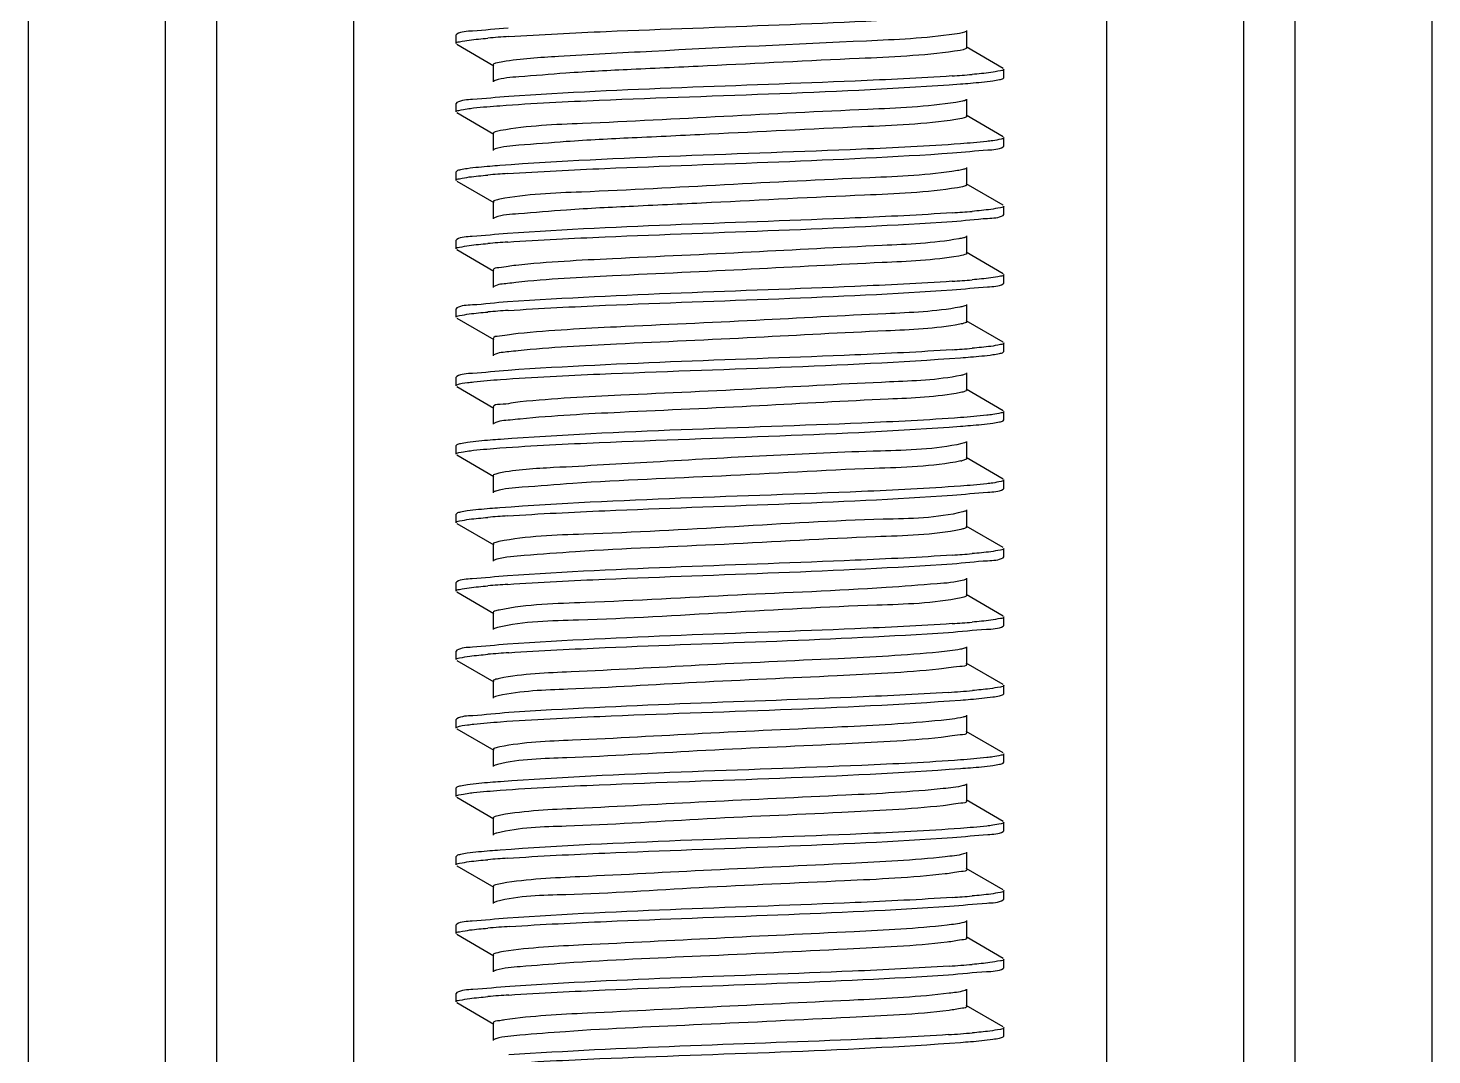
# Model space of a CAD drawing. Extents: x 27938 to 1507990, y 110129 to 923079.
# Drawn here: x 526204 to 526692.2, y 379747.9 to 380105.1 of the extents above; entities that cross this region are included whole.
import ezdxf

# ---------------------------------------------------------------- set-up
doc = ezdxf.new("R2010")
doc.units = 0
doc.header["$LTSCALE"] = 1000
doc.header["$MEASUREMENT"] = 0

msp = doc.modelspace()

# ---------------------------------------------------------------- linework, layer by layer
at = {"linetype": 'Continuous'}
for p, q in [((526204.03, 383675.04), (526204.03, 378934.02)), ((526251.66, 383675.04), (526251.66, 378934.02)), ((526269.52, 383675.04), (526269.52, 378934.02)), ((526317.14, 383675.04), (526317.14, 378934.02)), ((526579.08, 383675.04), (526579.08, 378934.02)), ((526626.71, 383675.04), (526626.71, 378934.02)), ((526644.57, 383675.04), (526644.57, 378934.02)), ((526692.19, 383675.04), (526692.19, 378934.02)), ((526353.09, 380102.95), (526352.86, 380102.69)), ((526530.47, 380098.22), (526530.47, 380104.17)), ((526352.86, 380099.71), (526352.86, 380102.69)), ((526352.86, 380099.71), (526352.86, 380102.69)), ((526353.09, 380099.45), (526366.01, 380091.97)), ((526543.14, 380091.04), (526530.21, 380098.52)), ((526365.75, 380092.27), (526365.75, 380086.32)), ((526543.36, 380087.8), (526543.36, 380090.78)), ((526543.36, 380087.8), (526543.36, 380090.78)), ((526543.14, 380087.54), (526543.36, 380087.8)), ((526353.09, 380079.13), (526352.86, 380078.87)), ((526352.86, 380075.9), (526352.86, 380078.87)), ((526352.86, 380075.9), (526352.86, 380078.87)), ((526530.47, 380074.41), (526530.47, 380080.36)), ((526353.09, 380075.64), (526366.01, 380068.15)), ((526543.14, 380067.23), (526530.21, 380074.71)), ((526365.75, 380068.46), (526365.75, 380062.5)), ((526543.14, 380063.73), (526543.36, 380063.99)), ((526543.36, 380063.99), (526543.36, 380066.97)), ((526543.36, 380063.99), (526543.36, 380066.97)), ((526366.45, 380063), (526366.01, 380062.8)), ((526353.09, 380055.32), (526352.86, 380055.06)), ((526352.86, 380052.08), (526352.86, 380055.06)), ((526352.86, 380052.08), (526352.86, 380055.06)), ((526530.47, 380050.6), (526530.47, 380056.55)), ((526353.09, 380051.82), (526366.01, 380044.34)), ((526543.14, 380043.42), (526530.21, 380050.9)), ((526365.75, 380044.64), (526365.75, 380038.69)), ((526543.14, 380039.92), (526543.36, 380040.18)), ((526543.36, 380040.18), (526543.36, 380043.15)), ((526543.36, 380040.18), (526543.36, 380043.15)), ((526366.41, 380039.17), (526366.01, 380038.99)), ((526353.09, 380031.51), (526352.86, 380031.25)), ((526352.86, 380028.27), (526352.86, 380031.25)), ((526352.86, 380028.27), (526352.86, 380031.25)), ((526530.47, 380026.78), (526530.47, 380032.74)), ((526353.09, 380028.01), (526366.01, 380020.53)), ((526543.14, 380019.6), (526530.21, 380027.08)), ((526365.75, 380020.83), (526365.75, 380014.88)), ((526543.14, 380016.1), (526543.36, 380016.37)), ((526543.36, 380016.37), (526543.36, 380019.34)), ((526543.36, 380016.37), (526543.36, 380019.34)), ((526353.09, 380007.7), (526352.86, 380007.44)), ((526352.86, 380004.46), (526352.86, 380007.44)), ((526352.86, 380004.46), (526352.86, 380007.44)), ((526530.47, 380002.97), (526530.47, 380008.92)), ((526353.09, 380004.2), (526366.01, 379996.72)), ((526543.14, 379995.79), (526530.21, 380003.27)), ((526365.75, 379997.02), (526365.75, 379991.06)), ((526543.36, 379992.55), (526543.36, 379995.53)), ((526543.36, 379992.55), (526543.36, 379995.53)), ((526543.14, 379992.29), (526543.36, 379992.55)), ((526353.09, 379983.88), (526352.86, 379983.62)), ((526352.86, 379980.65), (526352.86, 379983.62)), ((526352.86, 379980.65), (526352.86, 379983.62)), ((526530.47, 379979.16), (526530.47, 379985.11)), ((526353.09, 379980.39), (526366.01, 379972.9)), ((526543.14, 379971.98), (526530.21, 379979.46)), ((526365.75, 379973.2), (526365.75, 379967.25)), ((526543.36, 379968.74), (526543.36, 379971.72)), ((526543.36, 379968.74), (526543.36, 379971.72)), ((526543.14, 379968.48), (526543.36, 379968.74)), ((526530.47, 379955.34), (526530.47, 379961.3)), ((526353.09, 379960.07), (526352.86, 379959.81)), ((526352.86, 379956.83), (526352.86, 379959.81)), ((526352.86, 379956.83), (526352.86, 379959.81)), ((526353.09, 379956.57), (526366.01, 379949.09)), ((526543.14, 379948.16), (526530.21, 379955.65)), ((526365.75, 379949.39), (526365.75, 379943.44)), ((526543.36, 379944.93), (526543.36, 379947.9)), ((526543.36, 379944.93), (526543.36, 379947.9)), ((526543.14, 379944.67), (526543.36, 379944.93)), ((526530.47, 379931.53), (526530.47, 379937.49)), ((526353.09, 379936.26), (526352.86, 379936)), ((526352.86, 379933.02), (526352.86, 379936)), ((526352.86, 379933.02), (526352.86, 379936)), ((526353.09, 379932.76), (526366.01, 379925.28)), ((526529.1, 379930.84), (526528.43, 379930.68)), ((526543.14, 379924.35), (526530.21, 379931.83)), ((526365.75, 379925.58), (526365.75, 379919.63)), ((526543.36, 379921.11), (526543.36, 379924.09)), ((526543.36, 379921.11), (526543.36, 379924.09)), ((526543.14, 379920.85), (526543.36, 379921.11)), ((526353.09, 379912.45), (526352.86, 379912.18)), ((526530.47, 379907.72), (526530.47, 379913.67)), ((526352.86, 379909.21), (526352.86, 379912.18)), ((526352.86, 379909.21), (526352.86, 379912.18)), ((526353.09, 379908.95), (526366.01, 379901.46)), ((526543.14, 379900.54), (526530.21, 379908.02)), ((526529.38, 379907.1), (526528.47, 379906.88)), ((526365.75, 379901.77), (526365.75, 379895.81)), ((526543.36, 379897.3), (526543.36, 379900.28)), ((526543.36, 379897.3), (526543.36, 379900.28)), ((526543.14, 379897.04), (526543.36, 379897.3)), ((526353.09, 379888.63), (526352.86, 379888.37)), ((526352.86, 379885.39), (526352.86, 379888.37)), ((526352.86, 379885.39), (526352.86, 379888.37)), ((526530.47, 379883.91), (526530.47, 379889.86)), ((526353.09, 379885.13), (526366.01, 379877.65)), ((526543.14, 379876.73), (526530.21, 379884.21)), ((526365.75, 379877.95), (526365.75, 379872)), ((526543.14, 379873.23), (526543.36, 379873.49)), ((526543.36, 379873.49), (526543.36, 379876.47)), ((526543.36, 379873.49), (526543.36, 379876.47)), ((526353.09, 379864.82), (526352.86, 379864.56)), ((526352.86, 379861.58), (526352.86, 379864.56)), ((526352.86, 379861.58), (526352.86, 379864.56)), ((526530.47, 379860.09), (526530.47, 379866.05)), ((526353.09, 379861.32), (526366.01, 379853.84)), ((526543.14, 379852.91), (526530.21, 379860.4)), ((526365.75, 379854.14), (526365.75, 379848.19)), ((526543.14, 379849.41), (526543.36, 379849.68)), ((526543.36, 379849.68), (526543.36, 379852.65)), ((526543.36, 379849.68), (526543.36, 379852.65)), ((526353.09, 379841.01), (526352.86, 379840.75)), ((526352.86, 379837.77), (526352.86, 379840.75)), ((526352.86, 379837.77), (526352.86, 379840.75)), ((526530.47, 379836.28), (526530.47, 379842.23)), ((526353.09, 379837.51), (526366.01, 379830.03)), ((526543.14, 379829.1), (526530.21, 379836.58)), ((526365.75, 379830.33), (526365.75, 379824.37)), ((526543.14, 379825.6), (526543.36, 379825.86)), ((526543.36, 379825.86), (526543.36, 379828.84)), ((526543.36, 379825.86), (526543.36, 379828.84)), ((526353.09, 379817.19), (526352.86, 379816.93)), ((526352.86, 379813.96), (526352.86, 379816.93)), ((526352.86, 379813.96), (526352.86, 379816.93)), ((526530.47, 379812.47), (526530.47, 379818.42)), ((526353.09, 379813.7), (526366.01, 379806.21)), ((526543.14, 379805.29), (526530.21, 379812.77)), ((526365.75, 379806.51), (526365.75, 379800.56)), ((526543.36, 379802.05), (526543.36, 379805.03)), ((526543.36, 379802.05), (526543.36, 379805.03)), ((526543.14, 379801.79), (526543.36, 379802.05)), ((526353.09, 379793.38), (526352.86, 379793.12)), ((526352.86, 379790.14), (526352.86, 379793.12)), ((526352.86, 379790.14), (526352.86, 379793.12)), ((526530.47, 379788.66), (526530.47, 379794.61)), ((526353.09, 379789.88), (526366.01, 379782.4)), ((526543.14, 379781.47), (526530.21, 379788.96)), ((526365.75, 379782.7), (526365.75, 379776.75)), ((526543.36, 379778.24), (526543.36, 379781.21)), ((526543.36, 379778.24), (526543.36, 379781.21)), ((526543.14, 379777.98), (526543.36, 379778.24)), ((526353.09, 379769.57), (526352.86, 379769.31)), ((526352.86, 379766.33), (526352.86, 379769.31)), ((526352.86, 379766.33), (526352.86, 379769.31)), ((526353.09, 379766.07), (526366.01, 379758.59)), ((526530.47, 379764.84), (526530.47, 379770.8)), ((526543.14, 379757.66), (526530.21, 379765.14)), ((526365.75, 379758.89), (526365.75, 379752.94)), ((526543.36, 379754.42), (526543.36, 379757.4)), ((526543.36, 379754.42), (526543.36, 379757.4)), ((526543.14, 379754.16), (526543.36, 379754.42))]:
    msp.add_line(p, q, dxfattribs=at)
for centre, radius, start, end in [((526398.62, 379688.36), 414.65, 93.7954, 94.806), ((526497.97, 380497.56), 410.07, 273.829, 274.8033), ((526398.08, 379647.46), 407.91, 93.8436, 94.8035), ((526498.16, 380447.65), 407.77, 273.8442, 274.8035), ((526398.15, 379622.77), 408.78, 93.8362, 94.8047), ((526498.04, 380425.28), 409.22, 273.8345, 274.8034), ((526398.33, 379596.78), 410.97, 93.8204, 94.8056), ((526497.98, 380402.24), 409.99, 273.8294, 274.8033), ((526524.58, 379973.07), 18.96, 281.4996, 282.8069), ((526398.08, 379528.4), 407.9, 93.8437, 94.8034), ((526498.16, 380328.53), 407.71, 273.8446, 274.8036), ((526398.15, 379503.75), 408.74, 93.8366, 94.8046), ((526498.04, 380306.18), 409.19, 273.8348, 274.8034), ((526398.77, 379472.12), 416.58, 93.7887, 94.801), ((526496.29, 380304.49), 431.38, 273.6947, 274.7994), ((526398.08, 379409.34), 407.89, 93.8438, 94.8034), ((526498.16, 380209.41), 407.66, 273.845, 274.8036), ((526399.21, 379371.26), 422.21, 93.753, 94.8001), ((526496.69, 380204.22), 426.34, 273.7263, 274.8), ((526398.78, 379352.87), 416.76, 93.7875, 94.801), ((526496.3, 380185.28), 431.22, 273.6957, 274.7994)]:
    msp.add_arc(centre, radius, start, end, dxfattribs=at)
for points, knots in [([(526371.17, 380102.1), (526382.46, 380102.86), (526433.86, 380105.33), (526485.32, 380106.53), (526525.36, 380109.25)], [0, 0, 0, 0, 0.21997, 1, 1, 1, 1]), ([(526370.95, 380105.06), (526366.82, 380104.78), (526361.02, 380103.98), (526354.7, 380103.87), (526353.09, 380102.95)], [0, 0, 0, 0, 0.690434, 1, 1, 1, 1]), ([(526526.19, 380102.95), (526516.05, 380101.48), (526480.89, 380099.89), (526434.97, 380097.76), (526392.83, 380095.42), (526375.48, 380094.4), (526369.09, 380093.35)], [0, 0, 0, 0, 0.195214, 0.66949, 0.876579, 1, 1, 1, 1]), ([(526530.21, 380103.87), (526530.04, 380103.77), (526528.73, 380103.3), (526527.36, 380103.12), (526526.19, 380102.95)], [0, 0, 0, 0, 0.145106, 1, 1, 1, 1]), ([(526352.86, 380099.71), (526352.86, 380100.14), (526355.15, 380100.43), (526356.31, 380100.74), (526357.47, 380100.89)], [0, 0, 0, 0, 0.271456, 1, 1, 1, 1]), ([(526530.47, 380098.22), (526530.47, 380098.09), (526528.97, 380097.1), (526527.55, 380097.19), (526526.19, 380096.99)], [0, 0, 0, 0, 0.090621, 1, 1, 1, 1]), ([(526369.09, 380093.35), (526368.25, 380093.21), (526367.34, 380093), (526365.75, 380092.6), (526365.75, 380092.27)], [0, 0, 0, 0, 0.718866, 1, 1, 1, 1]), ([(526526.19, 380096.99), (526515.2, 380095.41), (526486.49, 380094.23), (526449.02, 380092.31), (526415.05, 380090.7), (526393.11, 380089.65), (526377.44, 380088.25), (526369.11, 380087.72), (526366.5, 380086.82)], [0, 0, 0, 0, 0.2081, 0.537452, 0.703534, 0.845734, 0.94828, 1, 1, 1, 1]), ([(526525.36, 380088.41), (526514.12, 380087.65), (526462.72, 380085.17), (526411.27, 380083.97), (526371.17, 380081.26)], [0, 0, 0, 0, 0.218927, 1, 1, 1, 1]), ([(526543.36, 380090.78), (526543.36, 380090.35), (526541.07, 380090.06), (526539.91, 380089.75), (526538.76, 380089.6)], [0, 0, 0, 0, 0.27149, 1, 1, 1, 1]), ([(526366.5, 380086.82), (526366.4, 380086.79), (526366.24, 380086.73), (526366.08, 380086.66), (526366.01, 380086.62)], [0, 0, 0, 0, 0.55363, 1, 1, 1, 1]), ([(526368.13, 380078.07), (526379.62, 380078.91), (526433, 380081.52), (526486.45, 380082.56), (526528.25, 380085.64)], [0, 0, 0, 0, 0.21564, 1, 1, 1, 1]), ([(526528.25, 380085.64), (526529.41, 380085.72), (526533.17, 380086.02), (526536.92, 380086.36), (526539.51, 380086.72)], [0, 0, 0, 0, 0.30751, 1, 1, 1, 1]), ([(526539.51, 380086.72), (526540.3, 380086.83), (526541.51, 380087.05), (526542.75, 380087.32), (526543.14, 380087.54)], [0, 0, 0, 0, 0.642991, 1, 1, 1, 1]), ([(526371.17, 380081.26), (526366.98, 380080.98), (526361.12, 380080.17), (526354.72, 380080.07), (526353.09, 380079.13)], [0, 0, 0, 0, 0.690663, 1, 1, 1, 1]), ([(526526.7, 380079.21), (526516.56, 380077.65), (526489.55, 380076.52), (526446.25, 380074.37), (526403.75, 380072.02), (526377.71, 380071.14), (526368.35, 380069.41)], [0, 0, 0, 0, 0.194105, 0.509785, 0.82001, 1, 1, 1, 1]), ([(526530.21, 380080.06), (526529.83, 380079.84), (526528.64, 380079.55), (526527.46, 380079.33), (526526.7, 380079.21)], [0, 0, 0, 0, 0.36416, 1, 1, 1, 1]), ([(526352.86, 380075.9), (526352.86, 380076.27), (526354.78, 380076.59), (526355.79, 380076.85), (526356.77, 380076.99)], [0, 0, 0, 0, 0.274278, 1, 1, 1, 1]), ([(526356.77, 380076.99), (526357.49, 380077.09), (526361.27, 380077.55), (526365.06, 380077.85), (526368.13, 380078.07)], [0, 0, 0, 0, 0.191483, 1, 1, 1, 1]), ([(526530.48, 380074.41), (526530.48, 380074.04), (526528.66, 380073.65), (526527.65, 380073.4), (526526.7, 380073.26)], [0, 0, 0, 0, 0.278319, 1, 1, 1, 1]), ([(526368.35, 380069.41), (526367.69, 380069.29), (526366.95, 380069.12), (526365.75, 380068.73), (526365.75, 380068.46)], [0, 0, 0, 0, 0.712667, 1, 1, 1, 1]), ([(526526.7, 380073.26), (526515.88, 380071.59), (526487.19, 380070.49), (526449.68, 380068.52), (526415.42, 380066.91), (526393.25, 380065.85), (526377.45, 380064.42), (526369.05, 380063.92), (526366.45, 380063)], [0, 0, 0, 0, 0.204575, 0.534732, 0.702004, 0.845303, 0.948449, 1, 1, 1, 1]), ([(526528.25, 380064.8), (526516.79, 380063.96), (526463.41, 380061.36), (526409.96, 380060.3), (526368.13, 380057.24)], [0, 0, 0, 0, 0.215051, 1, 1, 1, 1]), ([(526525.49, 380061.63), (526529.58, 380061.91), (526535.3, 380062.7), (526541.54, 380062.82), (526543.14, 380063.73)], [0, 0, 0, 0, 0.690176, 1, 1, 1, 1]), ([(526539.51, 380065.89), (526538.8, 380065.78), (526535.05, 380065.33), (526531.29, 380065.03), (526528.25, 380064.8)], [0, 0, 0, 0, 0.191313, 1, 1, 1, 1]), ([(526543.36, 380066.97), (526543.36, 380066.6), (526541.47, 380066.28), (526540.48, 380066.02), (526539.51, 380065.89)], [0, 0, 0, 0, 0.274533, 1, 1, 1, 1]), ([(526370.74, 380054.44), (526382.02, 380055.21), (526433.61, 380057.7), (526485.26, 380058.89), (526525.49, 380061.63)], [0, 0, 0, 0, 0.219067, 1, 1, 1, 1]), ([(526356.77, 380056.15), (526355.97, 380056.04), (526354.74, 380055.82), (526353.48, 380055.55), (526353.09, 380055.32)], [0, 0, 0, 0, 0.643579, 1, 1, 1, 1]), ([(526368.13, 380057.24), (526366.96, 380057.15), (526363.17, 380056.85), (526359.38, 380056.52), (526356.77, 380056.15)], [0, 0, 0, 0, 0.307323, 1, 1, 1, 1]), ([(526527.18, 380055.47), (526517.14, 380053.82), (526490.03, 380052.78), (526446.45, 380050.57), (526403.61, 380048.15), (526377.37, 380047.37), (526368.06, 380045.54)], [0, 0, 0, 0, 0.1914, 0.508904, 0.82143, 1, 1, 1, 1]), ([(526530.21, 380056.25), (526529.88, 380056.05), (526528.85, 380055.78), (526527.83, 380055.58), (526527.18, 380055.47)], [0, 0, 0, 0, 0.370146, 1, 1, 1, 1]), ([(526352.86, 380052.08), (526352.86, 380052.52), (526355.14, 380052.8), (526356.29, 380053.11), (526357.43, 380053.26)], [0, 0, 0, 0, 0.271597, 1, 1, 1, 1]), ([(526527.18, 380049.52), (526516.53, 380047.77), (526487.88, 380046.76), (526450.35, 380044.73), (526415.82, 380043.11), (526393.41, 380042.06), (526377.48, 380040.59), (526369, 380040.11), (526366.41, 380039.17)], [0, 0, 0, 0, 0.200932, 0.531835, 0.700309, 0.844745, 0.948548, 1, 1, 1, 1]), ([(526530.47, 380050.6), (526530.47, 380050.27), (526528.91, 380049.87), (526528.01, 380049.66), (526527.18, 380049.52)], [0, 0, 0, 0, 0.281673, 1, 1, 1, 1]), ([(526368.06, 380045.54), (526367.47, 380045.43), (526366.8, 380045.27), (526365.75, 380044.89), (526365.75, 380044.64)], [0, 0, 0, 0, 0.709469, 1, 1, 1, 1]), ([(526525.49, 380040.8), (526514.21, 380040.03), (526462.62, 380037.54), (526410.97, 380036.35), (526370.74, 380033.61)], [0, 0, 0, 0, 0.219037, 1, 1, 1, 1]), ([(526525.41, 380037.81), (526529.51, 380038.09), (526535.26, 380038.89), (526541.54, 380039), (526543.14, 380039.92)], [0, 0, 0, 0, 0.690266, 1, 1, 1, 1]), ([(526543.36, 380043.15), (526543.36, 380042.72), (526541.09, 380042.44), (526539.94, 380042.13), (526538.8, 380041.98)], [0, 0, 0, 0, 0.27161, 1, 1, 1, 1]), ([(526370.8, 380030.64), (526382.08, 380031.4), (526433.62, 380033.89), (526485.22, 380035.08), (526525.41, 380037.81)], [0, 0, 0, 0, 0.219143, 1, 1, 1, 1]), ([(526370.74, 380033.61), (526366.65, 380033.33), (526360.92, 380032.54), (526354.68, 380032.42), (526353.09, 380031.51)], [0, 0, 0, 0, 0.690196, 1, 1, 1, 1]), ([(526527.63, 380031.74), (526518.88, 380030.19), (526494.7, 380029.23), (526454.61, 380026.99), (526412.11, 380025.09), (526384.82, 380023.7), (526373.68, 380022.51)], [0, 0, 0, 0, 0.172879, 0.468878, 0.781995, 1, 1, 1, 1]), ([(526530.21, 380032.44), (526529.92, 380032.27), (526529.05, 380032.01), (526528.18, 380031.83), (526527.63, 380031.74)], [0, 0, 0, 0, 0.376739, 1, 1, 1, 1]), ([(526352.86, 380028.27), (526352.86, 380028.7), (526355.13, 380028.99), (526356.28, 380029.3), (526357.42, 380029.45)], [0, 0, 0, 0, 0.271633, 1, 1, 1, 1]), ([(526527.63, 380025.78), (526518.88, 380024.24), (526494.7, 380023.28), (526454.61, 380021.04), (526412.11, 380019.14), (526384.82, 380017.75), (526373.68, 380016.55)], [0, 0, 0, 0, 0.172879, 0.468878, 0.781995, 1, 1, 1, 1]), ([(526530.47, 380026.78), (526530.47, 380026.49), (526529.15, 380026.1), (526528.35, 380025.91), (526527.63, 380025.78)], [0, 0, 0, 0, 0.285344, 1, 1, 1, 1]), ([(526373.68, 380022.51), (526371.7, 380022.29), (526369.81, 380021.71), (526365.75, 380021.56), (526365.75, 380020.83)], [0, 0, 0, 0, 0.733223, 1, 1, 1, 1]), ([(526373.68, 380016.55), (526372.72, 380016.45), (526370.18, 380016.07), (526367.42, 380016), (526366.01, 380015.18)], [0, 0, 0, 0, 0.372684, 1, 1, 1, 1]), ([(526525.41, 380016.98), (526514.13, 380016.21), (526462.59, 380013.73), (526410.99, 380012.54), (526370.8, 380009.8)], [0, 0, 0, 0, 0.219178, 1, 1, 1, 1]), ([(526525.36, 380014), (526529.48, 380014.28), (526535.24, 380015.08), (526541.53, 380015.18), (526543.14, 380016.1)], [0, 0, 0, 0, 0.690313, 1, 1, 1, 1]), ([(526543.36, 380019.34), (526543.36, 380018.91), (526541.08, 380018.62), (526539.92, 380018.31), (526538.77, 380018.16)], [0, 0, 0, 0, 0.271534, 1, 1, 1, 1]), ([(526370.94, 380006.83), (526382.23, 380007.6), (526433.7, 380010.08), (526485.23, 380011.27), (526525.36, 380014)], [0, 0, 0, 0, 0.219437, 1, 1, 1, 1]), ([(526352.86, 380004.46), (526352.86, 380004.89), (526355.13, 380005.18), (526356.28, 380005.49), (526357.43, 380005.64)], [0, 0, 0, 0, 0.271588, 1, 1, 1, 1]), ([(526370.8, 380009.8), (526366.7, 380009.52), (526360.95, 380008.72), (526354.69, 380008.61), (526353.09, 380007.7)], [0, 0, 0, 0, 0.690275, 1, 1, 1, 1]), ([(526528.05, 380008), (526519.59, 380006.39), (526495.79, 380005.52), (526456.06, 380003.22), (526413.39, 380001.35), (526385.79, 379999.94), (526374.4, 379998.77)], [0, 0, 0, 0, 0.167774, 0.461831, 0.776883, 1, 1, 1, 1]), ([(526530.21, 380008.62), (526529.96, 380008.48), (526529.23, 380008.25), (526528.5, 380008.09), (526528.05, 380008)], [0, 0, 0, 0, 0.384134, 1, 1, 1, 1]), ([(526528.05, 380002.05), (526519.59, 380000.43), (526495.79, 379999.57), (526456.06, 379997.27), (526413.39, 379995.4), (526385.79, 379993.99), (526374.4, 379992.82)], [0, 0, 0, 0, 0.167774, 0.461831, 0.776883, 1, 1, 1, 1]), ([(526530.47, 380002.97), (526530.47, 380002.72), (526529.36, 380002.33), (526528.66, 380002.17), (526528.05, 380002.05)], [0, 0, 0, 0, 0.289775, 1, 1, 1, 1]), ([(526374.4, 379998.77), (526372.24, 379998.55), (526370.2, 379997.9), (526365.75, 379997.8), (526365.75, 379997.02)], [0, 0, 0, 0, 0.734072, 1, 1, 1, 1]), ([(526543.36, 379995.53), (526543.36, 379995.1), (526541.07, 379994.81), (526539.92, 379994.5), (526538.76, 379994.35)], [0, 0, 0, 0, 0.271494, 1, 1, 1, 1]), ([(526374.4, 379992.82), (526373.34, 379992.71), (526370.57, 379992.3), (526367.55, 379992.26), (526366.01, 379991.37)], [0, 0, 0, 0, 0.374658, 1, 1, 1, 1]), ([(526525.36, 379993.16), (526514.1, 379992.39), (526462.62, 379989.92), (526411.09, 379988.72), (526370.94, 379986)], [0, 0, 0, 0, 0.219145, 1, 1, 1, 1]), ([(526528.31, 379990.39), (526529.46, 379990.48), (526533.2, 379990.77), (526536.95, 379991.11), (526539.52, 379991.47)], [0, 0, 0, 0, 0.307527, 1, 1, 1, 1]), ([(526539.52, 379991.47), (526540.31, 379991.58), (526541.52, 379991.8), (526542.75, 379992.07), (526543.14, 379992.29)], [0, 0, 0, 0, 0.642834, 1, 1, 1, 1]), ([(526370.94, 379986), (526366.81, 379985.72), (526361.02, 379984.91), (526354.7, 379984.81), (526353.09, 379983.88)], [0, 0, 0, 0, 0.690428, 1, 1, 1, 1]), ([(526368.29, 379982.83), (526379.8, 379983.67), (526433.14, 379986.27), (526486.56, 379987.31), (526528.31, 379990.39)], [0, 0, 0, 0, 0.216129, 1, 1, 1, 1]), ([(526352.86, 379980.65), (526352.86, 379980.77), (526354.27, 379981.66), (526355.56, 379981.57), (526356.82, 379981.74)], [0, 0, 0, 0, 0.088901, 1, 1, 1, 1]), ([(526356.82, 379981.74), (526357.55, 379981.84), (526361.36, 379982.31), (526365.19, 379982.61), (526368.29, 379982.83)], [0, 0, 0, 0, 0.191572, 1, 1, 1, 1]), ([(526528.43, 379984.26), (526520.28, 379982.57), (526496.86, 379981.83), (526457.52, 379979.45), (526414.67, 379977.62), (526386.78, 379976.19), (526375.16, 379975.03)], [0, 0, 0, 0, 0.162646, 0.454753, 0.771748, 1, 1, 1, 1]), ([(526530.21, 379984.81), (526530, 379984.69), (526529.41, 379984.48), (526528.8, 379984.34), (526528.43, 379984.26)], [0, 0, 0, 0, 0.392529, 1, 1, 1, 1]), ([(526528.27, 379978.28), (526520.03, 379976.63), (526496.57, 379975.83), (526457.21, 379973.49), (526414.5, 379971.65), (526386.73, 379970.23), (526375.16, 379969.08)], [0, 0, 0, 0, 0.164346, 0.456483, 0.772538, 1, 1, 1, 1]), ([(526530.48, 379979.16), (526530.47, 379978.92), (526529.48, 379978.54), (526528.83, 379978.39), (526528.27, 379978.28)], [0, 0, 0, 0, 0.292517, 1, 1, 1, 1]), ([(526375.16, 379975.03), (526372.81, 379974.8), (526370.61, 379974.08), (526365.75, 379974.06), (526365.75, 379973.2)], [0, 0, 0, 0, 0.734772, 1, 1, 1, 1]), ([(526543.36, 379971.72), (526543.36, 379971.35), (526541.48, 379971.03), (526540.49, 379970.77), (526539.52, 379970.64)], [0, 0, 0, 0, 0.274605, 1, 1, 1, 1]), ([(526375.16, 379969.08), (526374, 379968.97), (526370.98, 379968.53), (526367.68, 379968.52), (526366.01, 379967.55)], [0, 0, 0, 0, 0.376452, 1, 1, 1, 1]), ([(526368.13, 379959.01), (526379.63, 379959.85), (526433, 379962.45), (526486.46, 379963.5), (526528.25, 379966.58)], [0, 0, 0, 0, 0.215653, 1, 1, 1, 1]), ([(526528.31, 379969.56), (526516.87, 379968.71), (526463.53, 379966.11), (526410.11, 379965.05), (526368.29, 379962)], [0, 0, 0, 0, 0.214712, 1, 1, 1, 1]), ([(526528.25, 379966.58), (526529.41, 379966.66), (526533.17, 379966.96), (526536.92, 379967.29), (526539.51, 379967.66)], [0, 0, 0, 0, 0.307511, 1, 1, 1, 1]), ([(526539.52, 379970.64), (526538.81, 379970.54), (526535.08, 379970.08), (526531.34, 379969.78), (526528.31, 379969.56)], [0, 0, 0, 0, 0.191302, 1, 1, 1, 1]), ([(526539.51, 379967.66), (526540.3, 379967.77), (526541.51, 379967.98), (526542.75, 379968.26), (526543.14, 379968.48)], [0, 0, 0, 0, 0.642987, 1, 1, 1, 1]), ([(526368.29, 379962), (526367.11, 379961.91), (526363.28, 379961.61), (526359.45, 379961.27), (526356.82, 379960.91)], [0, 0, 0, 0, 0.307216, 1, 1, 1, 1]), ([(526352.86, 379956.83), (526352.86, 379957.21), (526354.78, 379957.52), (526355.79, 379957.78), (526356.77, 379957.92)], [0, 0, 0, 0, 0.274271, 1, 1, 1, 1]), ([(526356.82, 379960.91), (526356, 379960.79), (526354.76, 379960.58), (526353.48, 379960.3), (526353.09, 379960.07)], [0, 0, 0, 0, 0.644071, 1, 1, 1, 1]), ([(526356.77, 379957.92), (526357.49, 379958.02), (526361.27, 379958.48), (526365.07, 379958.78), (526368.13, 379959.01)], [0, 0, 0, 0, 0.191488, 1, 1, 1, 1]), ([(526528.78, 379960.53), (526519.52, 379958.42), (526483.35, 379957.72), (526436.15, 379954.95), (526391.97, 379952.38), (526373.98, 379951.54), (526367.75, 379950.23)], [0, 0, 0, 0, 0.176446, 0.666999, 0.881663, 1, 1, 1, 1]), ([(526530.21, 379961), (526530.04, 379960.9), (526529.56, 379960.72), (526529.07, 379960.59), (526528.78, 379960.53)], [0, 0, 0, 0, 0.401923, 1, 1, 1, 1]), ([(526528.36, 379954.48), (526518.47, 379952.47), (526490.49, 379951.85), (526445.64, 379949.03), (526404.71, 379947.63), (526378.68, 379945.51), (526369.67, 379944.9), (526366.74, 379944.03)], [0, 0, 0, 0, 0.18687, 0.514831, 0.834376, 0.943334, 1, 1, 1, 1]), ([(526530.47, 379955.34), (526530.47, 379955.15), (526529.74, 379954.8), (526529.21, 379954.67), (526528.78, 379954.57)], [0, 0, 0, 0, 0.301807, 1, 1, 1, 1]), ([(526367.75, 379950.23), (526367.24, 379950.12), (526366.64, 379949.98), (526365.75, 379949.61), (526365.75, 379949.39)], [0, 0, 0, 0, 0.704889, 1, 1, 1, 1]), ([(526539.51, 379946.82), (526538.8, 379946.72), (526535.05, 379946.26), (526531.29, 379945.96), (526528.25, 379945.74)], [0, 0, 0, 0, 0.191313, 1, 1, 1, 1]), ([(526543.36, 379947.9), (526543.36, 379947.53), (526541.47, 379947.21), (526540.48, 379946.96), (526539.51, 379946.82)], [0, 0, 0, 0, 0.274535, 1, 1, 1, 1]), ([(526366.74, 379944.03), (526366.59, 379943.98), (526366.35, 379943.9), (526366.11, 379943.8), (526366.01, 379943.74)], [0, 0, 0, 0, 0.569367, 1, 1, 1, 1]), ([(526528.25, 379945.74), (526516.79, 379944.9), (526463.42, 379942.29), (526409.96, 379941.24), (526368.13, 379938.17)], [0, 0, 0, 0, 0.215042, 1, 1, 1, 1]), ([(526370.74, 379935.38), (526382.02, 379936.15), (526433.61, 379938.64), (526485.26, 379939.82), (526525.5, 379942.57)], [0, 0, 0, 0, 0.219068, 1, 1, 1, 1]), ([(526525.5, 379942.57), (526529.58, 379942.85), (526535.3, 379943.64), (526541.54, 379943.75), (526543.14, 379944.67)], [0, 0, 0, 0, 0.690173, 1, 1, 1, 1]), ([(526356.77, 379937.09), (526355.97, 379936.97), (526354.74, 379936.76), (526353.48, 379936.48), (526353.09, 379936.26)], [0, 0, 0, 0, 0.643594, 1, 1, 1, 1]), ([(526368.13, 379938.17), (526366.97, 379938.09), (526363.17, 379937.79), (526359.38, 379937.45), (526356.77, 379937.09)], [0, 0, 0, 0, 0.307318, 1, 1, 1, 1]), ([(526530.21, 379937.18), (526530.07, 379937.1), (526529.7, 379936.96), (526529.32, 379936.85), (526529.1, 379936.79)], [0, 0, 0, 0, 0.41269, 1, 1, 1, 1]), ([(526352.86, 379933.02), (526352.86, 379933.45), (526355.14, 379933.74), (526356.29, 379934.05), (526357.43, 379934.2)], [0, 0, 0, 0, 0.271594, 1, 1, 1, 1]), ([(526529.1, 379936.79), (526520.11, 379934.52), (526493.28, 379934.32), (526449.51, 379931.51), (526405.01, 379929.08), (526377.46, 379928.44), (526367.78, 379926.42)], [0, 0, 0, 0, 0.172051, 0.492047, 0.816531, 1, 1, 1, 1]), ([(526528.43, 379930.68), (526518.69, 379928.67), (526491, 379928.07), (526446.46, 379925.27), (526405.63, 379923.81), (526379.33, 379921.79), (526370.11, 379921.11), (526367.01, 379920.29)], [0, 0, 0, 0, 0.184387, 0.509861, 0.829743, 0.940495, 1, 1, 1, 1]), ([(526530.47, 379931.53), (526530.47, 379931.37), (526529.9, 379931.04), (526529.45, 379930.93), (526529.1, 379930.84)], [0, 0, 0, 0, 0.310032, 1, 1, 1, 1]), ([(526367.78, 379926.42), (526367.26, 379926.31), (526366.66, 379926.18), (526365.75, 379925.8), (526365.75, 379925.58)], [0, 0, 0, 0, 0.705216, 1, 1, 1, 1]), ([(526543.36, 379924.09), (526543.36, 379923.66), (526541.09, 379923.37), (526539.94, 379923.06), (526538.8, 379922.91)], [0, 0, 0, 0, 0.271614, 1, 1, 1, 1]), ([(526367.01, 379920.29), (526366.81, 379920.24), (526366.47, 379920.14), (526366.14, 379920), (526366.01, 379919.93)], [0, 0, 0, 0, 0.58242, 1, 1, 1, 1]), ([(526525.5, 379921.73), (526514.21, 379920.96), (526462.63, 379918.48), (526410.97, 379917.29), (526370.74, 379914.54)], [0, 0, 0, 0, 0.219029, 1, 1, 1, 1]), ([(526370.8, 379911.57), (526382.08, 379912.34), (526433.62, 379914.82), (526485.22, 379916.01), (526525.41, 379918.75)], [0, 0, 0, 0, 0.219138, 1, 1, 1, 1]), ([(526525.41, 379918.75), (526529.51, 379919.03), (526535.27, 379919.82), (526541.54, 379919.93), (526543.14, 379920.85)], [0, 0, 0, 0, 0.690264, 1, 1, 1, 1]), ([(526370.74, 379914.54), (526366.65, 379914.27), (526360.92, 379913.47), (526354.68, 379913.36), (526353.09, 379912.45)], [0, 0, 0, 0, 0.690195, 1, 1, 1, 1]), ([(526529.38, 379913.05), (526526.38, 379912.2), (526517.28, 379911.56), (526491.14, 379909.49), (526450.24, 379908.06), (526405.52, 379905.25), (526377.66, 379904.64), (526367.84, 379902.62)], [0, 0, 0, 0, 0.057838, 0.167543, 0.487244, 0.814181, 1, 1, 1, 1]), ([(526530.21, 379913.37), (526530.1, 379913.31), (526529.83, 379913.19), (526529.55, 379913.1), (526529.38, 379913.05)], [0, 0, 0, 0, 0.425019, 1, 1, 1, 1]), ([(526352.86, 379909.21), (526352.86, 379909.64), (526355.13, 379909.92), (526356.28, 379910.24), (526357.42, 379910.39)], [0, 0, 0, 0, 0.271633, 1, 1, 1, 1]), ([(526530.47, 379907.72), (526530.47, 379907.58), (526530.04, 379907.28), (526529.66, 379907.18), (526529.38, 379907.1)], [0, 0, 0, 0, 0.320305, 1, 1, 1, 1]), ([(526528.47, 379906.88), (526518.87, 379904.87), (526491.49, 379904.24), (526447.18, 379901.78), (526403.36, 379899.08), (526376.46, 379898.73), (526367.31, 379896.55)], [0, 0, 0, 0, 0.182223, 0.50526, 0.82533, 1, 1, 1, 1]), ([(526367.84, 379902.62), (526367.31, 379902.51), (526366.69, 379902.37), (526365.75, 379901.99), (526365.75, 379901.77)], [0, 0, 0, 0, 0.705925, 1, 1, 1, 1]), ([(526525.41, 379897.91), (526514.13, 379897.14), (526462.59, 379894.66), (526410.99, 379893.47), (526370.8, 379890.74)], [0, 0, 0, 0, 0.219177, 1, 1, 1, 1]), ([(526543.36, 379900.28), (526543.36, 379899.84), (526541.08, 379899.56), (526539.92, 379899.25), (526538.77, 379899.1)], [0, 0, 0, 0, 0.271536, 1, 1, 1, 1]), ([(526367.31, 379896.55), (526367.05, 379896.49), (526366.61, 379896.37), (526366.17, 379896.21), (526366.01, 379896.11)], [0, 0, 0, 0, 0.593796, 1, 1, 1, 1]), ([(526371.24, 379887.79), (526382.38, 379888.54), (526433.32, 379890.99), (526484.33, 379892.23), (526524.09, 379894.85)], [0, 0, 0, 0, 0.218817, 1, 1, 1, 1]), ([(526524.09, 379894.85), (526528.5, 379895.14), (526534.68, 379895.99), (526541.42, 379896.06), (526543.14, 379897.04)], [0, 0, 0, 0, 0.691533, 1, 1, 1, 1]), ([(526370.8, 379890.74), (526366.7, 379890.46), (526360.95, 379889.66), (526354.69, 379889.55), (526353.09, 379888.63)], [0, 0, 0, 0, 0.690271, 1, 1, 1, 1]), ([(526520.75, 379888), (526509.12, 379886.86), (526481.32, 379885.44), (526438.64, 379883.61), (526399.43, 379881.26), (526376.1, 379880.48), (526367.92, 379878.82)], [0, 0, 0, 0, 0.228997, 0.545176, 0.836537, 1, 1, 1, 1]), ([(526529.64, 379889.32), (526529.2, 379889.18), (526526.27, 379888.53), (526523.28, 379888.25), (526520.75, 379888)], [0, 0, 0, 0, 0.152407, 1, 1, 1, 1]), ([(526530.21, 379889.56), (526530.14, 379889.51), (526529.94, 379889.42), (526529.75, 379889.35), (526529.64, 379889.32)], [0, 0, 0, 0, 0.43932, 1, 1, 1, 1]), ([(526352.86, 379885.39), (526352.86, 379885.84), (526355.22, 379886.12), (526356.4, 379886.44), (526357.59, 379886.59)], [0, 0, 0, 0, 0.27108, 1, 1, 1, 1]), ([(526530.47, 379883.91), (526530.47, 379883.03), (526525.45, 379883.03), (526523.18, 379882.28), (526520.75, 379882.05)], [0, 0, 0, 0, 0.265195, 1, 1, 1, 1]), ([(526367.92, 379878.82), (526367.37, 379878.71), (526366.73, 379878.57), (526365.75, 379878.19), (526365.75, 379877.95)], [0, 0, 0, 0, 0.706927, 1, 1, 1, 1]), ([(526520.75, 379882.05), (526508.97, 379880.9), (526480.85, 379879.45), (526437.79, 379877.66), (526398.63, 379875.17), (526375.42, 379874.56), (526367.49, 379872.78)], [0, 0, 0, 0, 0.23121, 0.549998, 0.841262, 1, 1, 1, 1]), ([(526524.09, 379874.01), (526512.8, 379873.27), (526461.85, 379870.83), (526410.84, 379869.62), (526371.24, 379866.95)], [0, 0, 0, 0, 0.221759, 1, 1, 1, 1]), ([(526543.36, 379876.47), (526543.36, 379876.01), (526540.92, 379875.74), (526539.7, 379875.4), (526538.47, 379875.24)], [0, 0, 0, 0, 0.270528, 1, 1, 1, 1]), ([(526367.49, 379872.78), (526367.19, 379872.71), (526366.69, 379872.59), (526366.19, 379872.41), (526366.01, 379872.3)], [0, 0, 0, 0, 0.599352, 1, 1, 1, 1]), ([(526368.3, 379863.77), (526379.81, 379864.61), (526433.15, 379867.21), (526486.57, 379868.25), (526528.31, 379871.33)], [0, 0, 0, 0, 0.216148, 1, 1, 1, 1]), ([(526528.31, 379871.33), (526529.46, 379871.41), (526533.2, 379871.71), (526536.95, 379872.04), (526539.52, 379872.41)], [0, 0, 0, 0, 0.307527, 1, 1, 1, 1]), ([(526539.52, 379872.41), (526540.31, 379872.52), (526541.52, 379872.73), (526542.75, 379873.01), (526543.14, 379873.23)], [0, 0, 0, 0, 0.642828, 1, 1, 1, 1]), ([(526371.24, 379866.95), (526367.04, 379866.67), (526361.15, 379865.85), (526354.73, 379865.76), (526353.09, 379864.82)], [0, 0, 0, 0, 0.690689, 1, 1, 1, 1]), ([(526356.82, 379862.68), (526357.55, 379862.78), (526361.36, 379863.24), (526365.2, 379863.54), (526368.3, 379863.77)], [0, 0, 0, 0, 0.191574, 1, 1, 1, 1]), ([(526521.52, 379864.26), (526510.03, 379863.1), (526482.32, 379861.68), (526439.57, 379859.83), (526399.99, 379857.49), (526376.35, 379856.68), (526368.02, 379855.03)], [0, 0, 0, 0, 0.22522, 0.541066, 0.834324, 1, 1, 1, 1]), ([(526530.21, 379865.75), (526529.9, 379865.56), (526527.01, 379864.77), (526524.09, 379864.52), (526521.52, 379864.26)], [0, 0, 0, 0, 0.123951, 1, 1, 1, 1]), ([(526352.86, 379861.58), (526352.86, 379861.71), (526354.27, 379862.59), (526355.56, 379862.5), (526356.82, 379862.68)], [0, 0, 0, 0, 0.088892, 1, 1, 1, 1]), ([(526530.47, 379860.09), (526530.48, 379859.28), (526525.86, 379859.21), (526523.75, 379858.54), (526521.52, 379858.31)], [0, 0, 0, 0, 0.265624, 1, 1, 1, 1]), ([(526368.02, 379855.03), (526367.44, 379854.92), (526366.78, 379854.77), (526365.75, 379854.38), (526365.75, 379854.14)], [0, 0, 0, 0, 0.708145, 1, 1, 1, 1]), ([(526521.52, 379858.31), (526509.77, 379857.12), (526481.47, 379855.67), (526438.03, 379853.88), (526398.54, 379851.27), (526375.13, 379850.82), (526367.26, 379848.91)], [0, 0, 0, 0, 0.229214, 0.549847, 0.842959, 1, 1, 1, 1]), ([(526528.31, 379850.49), (526516.88, 379849.65), (526463.53, 379847.05), (526410.12, 379845.98), (526368.3, 379842.93)], [0, 0, 0, 0, 0.214698, 1, 1, 1, 1]), ([(526539.52, 379851.57), (526538.81, 379851.47), (526535.08, 379851.01), (526531.34, 379850.72), (526528.31, 379850.49)], [0, 0, 0, 0, 0.191302, 1, 1, 1, 1]), ([(526539.51, 379848.59), (526540.3, 379848.71), (526541.51, 379848.92), (526542.75, 379849.19), (526543.14, 379849.41)], [0, 0, 0, 0, 0.642983, 1, 1, 1, 1]), ([(526543.36, 379852.65), (526543.36, 379852.28), (526541.48, 379851.96), (526540.49, 379851.71), (526539.52, 379851.57)], [0, 0, 0, 0, 0.274607, 1, 1, 1, 1]), ([(526367.26, 379848.91), (526367.01, 379848.85), (526366.58, 379848.74), (526366.17, 379848.58), (526366.01, 379848.49)], [0, 0, 0, 0, 0.591731, 1, 1, 1, 1]), ([(526368.14, 379839.95), (526379.63, 379840.79), (526433.01, 379843.39), (526486.46, 379844.44), (526528.25, 379847.51)], [0, 0, 0, 0, 0.215666, 1, 1, 1, 1]), ([(526528.25, 379847.51), (526529.41, 379847.6), (526533.17, 379847.89), (526536.93, 379848.23), (526539.51, 379848.59)], [0, 0, 0, 0, 0.307511, 1, 1, 1, 1]), ([(526356.82, 379841.84), (526356, 379841.73), (526354.76, 379841.51), (526353.48, 379841.23), (526353.09, 379841.01)], [0, 0, 0, 0, 0.644088, 1, 1, 1, 1]), ([(526356.77, 379838.86), (526357.49, 379838.96), (526361.27, 379839.42), (526365.07, 379839.72), (526368.14, 379839.95)], [0, 0, 0, 0, 0.191492, 1, 1, 1, 1]), ([(526368.3, 379842.93), (526367.12, 379842.85), (526363.29, 379842.55), (526359.46, 379842.21), (526356.82, 379841.84)], [0, 0, 0, 0, 0.307214, 1, 1, 1, 1]), ([(526522.25, 379840.53), (526511.01, 379839.34), (526483.59, 379837.94), (526441.02, 379836.05), (526401.08, 379833.79), (526377.05, 379832.87), (526368.42, 379831.3)], [0, 0, 0, 0, 0.2201, 0.53401, 0.829213, 1, 1, 1, 1]), ([(526530.21, 379841.93), (526529.92, 379841.76), (526527.29, 379841.01), (526524.6, 379840.77), (526522.25, 379840.53)], [0, 0, 0, 0, 0.1262, 1, 1, 1, 1]), ([(526352.86, 379837.77), (526352.86, 379838.14), (526354.78, 379838.46), (526355.79, 379838.72), (526356.77, 379838.86)], [0, 0, 0, 0, 0.274264, 1, 1, 1, 1]), ([(526522.25, 379834.57), (526510.55, 379833.34), (526482.11, 379831.9), (526438.35, 379830.11), (526398.54, 379827.37), (526374.9, 379827.07), (526367.08, 379825.06)], [0, 0, 0, 0, 0.226945, 0.549209, 0.84423, 1, 1, 1, 1]), ([(526530.47, 379836.28), (526530.48, 379835.53), (526526.26, 379835.4), (526524.31, 379834.79), (526522.25, 379834.57)], [0, 0, 0, 0, 0.266409, 1, 1, 1, 1]), ([(526368.42, 379831.3), (526367.75, 379831.17), (526366.99, 379831), (526365.75, 379830.6), (526365.75, 379830.33)], [0, 0, 0, 0, 0.71294, 1, 1, 1, 1]), ([(526367.08, 379825.06), (526366.87, 379825), (526366.5, 379824.9), (526366.15, 379824.75), (526366.01, 379824.68)], [0, 0, 0, 0, 0.584772, 1, 1, 1, 1]), ([(526528.25, 379826.68), (526516.79, 379825.83), (526463.42, 379823.23), (526409.97, 379822.17), (526368.14, 379819.11)], [0, 0, 0, 0, 0.215033, 1, 1, 1, 1]), ([(526525.5, 379823.5), (526529.58, 379823.78), (526535.31, 379824.58), (526541.54, 379824.69), (526543.14, 379825.6)], [0, 0, 0, 0, 0.690169, 1, 1, 1, 1]), ([(526539.51, 379827.76), (526538.8, 379827.66), (526535.05, 379827.2), (526531.29, 379826.9), (526528.25, 379826.68)], [0, 0, 0, 0, 0.191313, 1, 1, 1, 1]), ([(526543.36, 379828.84), (526543.36, 379828.47), (526541.47, 379828.15), (526540.48, 379827.89), (526539.51, 379827.76)], [0, 0, 0, 0, 0.274537, 1, 1, 1, 1]), ([(526370.74, 379816.32), (526382.02, 379817.09), (526433.61, 379819.57), (526485.26, 379820.76), (526525.5, 379823.5)], [0, 0, 0, 0, 0.219069, 1, 1, 1, 1]), ([(526352.86, 379813.96), (526352.86, 379814.39), (526355.14, 379814.67), (526356.29, 379814.99), (526357.44, 379815.14)], [0, 0, 0, 0, 0.271592, 1, 1, 1, 1]), ([(526356.77, 379818.02), (526355.97, 379817.91), (526354.74, 379817.7), (526353.48, 379817.42), (526353.09, 379817.19)], [0, 0, 0, 0, 0.643609, 1, 1, 1, 1]), ([(526368.14, 379819.11), (526366.97, 379819.02), (526363.18, 379818.73), (526359.38, 379818.39), (526356.77, 379818.02)], [0, 0, 0, 0, 0.307313, 1, 1, 1, 1]), ([(526522.96, 379816.79), (526511.96, 379815.58), (526484.85, 379814.21), (526442.48, 379812.28), (526402.19, 379810.08), (526377.78, 379809.07), (526368.85, 379807.56)], [0, 0, 0, 0, 0.215, 0.526978, 0.824118, 1, 1, 1, 1]), ([(526530.21, 379818.12), (526529.94, 379817.96), (526527.55, 379817.26), (526525.09, 379817.03), (526522.96, 379816.79)], [0, 0, 0, 0, 0.128627, 1, 1, 1, 1]), ([(526522.96, 379810.84), (526511.33, 379809.55), (526482.79, 379808.12), (526438.72, 379806.34), (526398.59, 379803.48), (526374.72, 379803.33), (526366.93, 379801.2)], [0, 0, 0, 0, 0.224438, 0.548154, 0.845143, 1, 1, 1, 1]), ([(526530.47, 379812.47), (526530.48, 379811.78), (526526.64, 379811.59), (526524.84, 379811.04), (526522.96, 379810.84)], [0, 0, 0, 0, 0.267355, 1, 1, 1, 1]), ([(526368.85, 379807.56), (526368.07, 379807.43), (526367.22, 379807.22), (526365.75, 379806.83), (526365.75, 379806.51)], [0, 0, 0, 0, 0.716901, 1, 1, 1, 1]), ([(526543.36, 379805.03), (526543.36, 379804.6), (526541.09, 379804.31), (526539.94, 379804), (526538.8, 379803.85)], [0, 0, 0, 0, 0.271617, 1, 1, 1, 1]), ([(526366.93, 379801.2), (526366.75, 379801.15), (526366.44, 379801.06), (526366.13, 379800.93), (526366.01, 379800.86)], [0, 0, 0, 0, 0.578442, 1, 1, 1, 1]), ([(526525.5, 379802.67), (526514.22, 379801.9), (526462.63, 379799.41), (526410.98, 379798.22), (526370.74, 379795.48)], [0, 0, 0, 0, 0.219021, 1, 1, 1, 1]), ([(526524.4, 379799.62), (526528.74, 379799.91), (526534.82, 379800.75), (526541.45, 379800.82), (526543.14, 379801.79)], [0, 0, 0, 0, 0.691245, 1, 1, 1, 1]), ([(526370.74, 379795.48), (526366.65, 379795.2), (526360.92, 379794.41), (526354.68, 379794.3), (526353.09, 379793.38)], [0, 0, 0, 0, 0.690194, 1, 1, 1, 1]), ([(526371.58, 379792.56), (526382.76, 379793.31), (526433.7, 379795.75), (526484.7, 379796.98), (526524.4, 379799.62)], [0, 0, 0, 0, 0.219887, 1, 1, 1, 1]), ([(526352.86, 379790.14), (526352.86, 379790.59), (526355.26, 379790.87), (526356.46, 379791.2), (526357.67, 379791.35)], [0, 0, 0, 0, 0.27083, 1, 1, 1, 1]), ([(526523.63, 379793.05), (526512.89, 379791.81), (526486.1, 379790.47), (526443.94, 379788.52), (526403.31, 379786.37), (526378.53, 379785.28), (526369.32, 379783.82)], [0, 0, 0, 0, 0.209915, 0.519968, 0.819038, 1, 1, 1, 1]), ([(526530.21, 379794.31), (526529.96, 379794.16), (526527.8, 379793.5), (526525.57, 379793.28), (526523.63, 379793.05)], [0, 0, 0, 0, 0.131334, 1, 1, 1, 1]), ([(526523.63, 379787.1), (526512.1, 379785.77), (526483.46, 379784.43), (526439.24, 379782.21), (526401.24, 379780.69), (526377.64, 379778.77), (526369.51, 379778.13), (526366.82, 379777.36)], [0, 0, 0, 0, 0.221704, 0.546695, 0.845683, 0.946468, 1, 1, 1, 1]), ([(526530.48, 379788.66), (526530.48, 379788.02), (526527.01, 379787.79), (526525.35, 379787.3), (526523.63, 379787.1)], [0, 0, 0, 0, 0.26871, 1, 1, 1, 1]), ([(526369.32, 379783.82), (526368.42, 379783.68), (526367.46, 379783.45), (526365.75, 379783.06), (526365.75, 379782.7)], [0, 0, 0, 0, 0.720201, 1, 1, 1, 1]), ([(526543.36, 379781.21), (526543.36, 379780.76), (526540.95, 379780.49), (526539.74, 379780.15), (526538.52, 379780)], [0, 0, 0, 0, 0.270699, 1, 1, 1, 1]), ([(526366.82, 379777.36), (526366.66, 379777.31), (526366.38, 379777.23), (526366.12, 379777.11), (526366.01, 379777.05)], [0, 0, 0, 0, 0.572701, 1, 1, 1, 1]), ([(526371.25, 379768.73), (526382.39, 379769.48), (526433.34, 379771.93), (526484.34, 379773.16), (526524.1, 379775.78)], [0, 0, 0, 0, 0.218851, 1, 1, 1, 1]), ([(526524.4, 379778.78), (526513.17, 379778.03), (526462.23, 379775.59), (526411.23, 379774.37), (526371.58, 379771.72)], [0, 0, 0, 0, 0.220721, 1, 1, 1, 1]), ([(526524.1, 379775.78), (526528.51, 379776.08), (526534.68, 379776.93), (526541.42, 379776.99), (526543.14, 379777.98)], [0, 0, 0, 0, 0.691524, 1, 1, 1, 1]), ([(526371.58, 379771.72), (526367.29, 379771.44), (526361.3, 379770.61), (526354.75, 379770.52), (526353.09, 379769.57)], [0, 0, 0, 0, 0.691013, 1, 1, 1, 1]), ([(526352.86, 379766.33), (526352.86, 379766.78), (526355.22, 379767.05), (526356.4, 379767.38), (526357.59, 379767.53)], [0, 0, 0, 0, 0.271071, 1, 1, 1, 1]), ([(526524.28, 379769.32), (526513.79, 379768.05), (526487.33, 379766.73), (526445.4, 379764.75), (526404.46, 379762.65), (526379.31, 379761.49), (526369.82, 379760.09)], [0, 0, 0, 0, 0.204842, 0.512973, 0.813968, 1, 1, 1, 1]), ([(526530.21, 379770.49), (526529.98, 379770.36), (526528.03, 379769.74), (526526.02, 379769.53), (526524.28, 379769.32)], [0, 0, 0, 0, 0.134033, 1, 1, 1, 1]), ([(526524.28, 379763.36), (526512.85, 379761.98), (526484.15, 379760.67), (526439.72, 379758.4), (526401.34, 379756.9), (526377.55, 379754.93), (526369.39, 379754.32), (526366.72, 379753.52)], [0, 0, 0, 0, 0.218801, 0.544965, 0.846028, 0.947082, 1, 1, 1, 1]), ([(526530.47, 379764.84), (526530.48, 379764.27), (526527.35, 379763.99), (526525.83, 379763.55), (526524.28, 379763.36)], [0, 0, 0, 0, 0.269812, 1, 1, 1, 1]), ([(526369.82, 379760.09), (526369.23, 379760), (526368.07, 379759.67), (526365.76, 379759.71), (526365.75, 379758.89)], [0, 0, 0, 0, 0.421169, 1, 1, 1, 1]), ([(526543.36, 379757.4), (526543.36, 379756.94), (526540.92, 379756.67), (526539.7, 379756.34), (526538.47, 379756.18)], [0, 0, 0, 0, 0.270533, 1, 1, 1, 1]), ([(526366.72, 379753.52), (526366.58, 379753.48), (526366.34, 379753.4), (526366.11, 379753.29), (526366.01, 379753.24)], [0, 0, 0, 0, 0.567505, 1, 1, 1, 1]), ([(526368.3, 379744.71), (526379.81, 379745.55), (526433.15, 379748.14), (526486.57, 379749.19), (526528.31, 379752.26)], [0, 0, 0, 0, 0.216168, 1, 1, 1, 1]), ([(526524.1, 379754.95), (526512.81, 379754.2), (526461.87, 379751.77), (526410.86, 379750.56), (526371.25, 379747.89)], [0, 0, 0, 0, 0.221727, 1, 1, 1, 1]), ([(526528.31, 379752.26), (526529.46, 379752.35), (526533.21, 379752.64), (526536.95, 379752.98), (526539.53, 379753.34)], [0, 0, 0, 0, 0.307528, 1, 1, 1, 1]), ([(526539.53, 379753.34), (526540.31, 379753.46), (526541.52, 379753.67), (526542.75, 379753.94), (526543.14, 379754.16)], [0, 0, 0, 0, 0.642823, 1, 1, 1, 1])]:
    msp.add_open_spline(points, degree=3, knots=knots, dxfattribs=at)
for points in [[(526357.47, 380100.89), (526359.6, 380101.17), (526361.74, 380101.37), (526363.88, 380101.55)], [(526538.76, 380089.6), (526536.62, 380089.32), (526534.46, 380089.12), (526532.31, 380088.94)], [(526357.43, 380053.26), (526359.59, 380053.54), (526361.76, 380053.74), (526363.92, 380053.93)], [(526538.8, 380041.98), (526536.64, 380041.7), (526534.47, 380041.49), (526532.3, 380041.31)], [(526357.42, 380029.45), (526359.58, 380029.73), (526361.74, 380029.93), (526363.91, 380030.12)], [(526538.77, 380018.16), (526536.62, 380017.88), (526534.47, 380017.68), (526532.31, 380017.5)], [(526357.43, 380005.64), (526359.58, 380005.92), (526361.74, 380006.12), (526363.9, 380006.3)], [(526538.76, 379994.35), (526536.62, 379994.07), (526534.46, 379993.87), (526532.31, 379993.69)], [(526357.43, 379934.2), (526359.59, 379934.48), (526361.76, 379934.68), (526363.92, 379934.87)], [(526538.8, 379922.91), (526536.64, 379922.63), (526534.47, 379922.43), (526532.3, 379922.25)], [(526357.42, 379910.39), (526359.58, 379910.67), (526361.75, 379910.87), (526363.91, 379911.05)], [(526538.77, 379899.1), (526536.62, 379898.82), (526534.47, 379898.62), (526532.31, 379898.43)], [(526357.59, 379886.59), (526359.69, 379886.86), (526361.79, 379887.06), (526363.9, 379887.24)], [(526538.47, 379875.24), (526536.45, 379874.99), (526534.41, 379874.8), (526532.38, 379874.63)], [(526357.44, 379815.14), (526359.59, 379815.42), (526361.76, 379815.62), (526363.92, 379815.8)], [(526538.8, 379803.85), (526536.64, 379803.57), (526534.47, 379803.37), (526532.3, 379803.18)], [(526357.67, 379791.35), (526359.73, 379791.61), (526361.81, 379791.81), (526363.88, 379791.98)], [(526538.52, 379780), (526536.47, 379779.74), (526534.42, 379779.55), (526532.36, 379779.37)], [(526357.59, 379767.53), (526359.69, 379767.8), (526361.79, 379767.99), (526363.9, 379768.17)], [(526538.47, 379756.18), (526536.45, 379755.93), (526534.41, 379755.74), (526532.38, 379755.56)]]:
    msp.add_open_spline(points, degree=3, dxfattribs=at)

doc.saveas('drawing.dxf')
